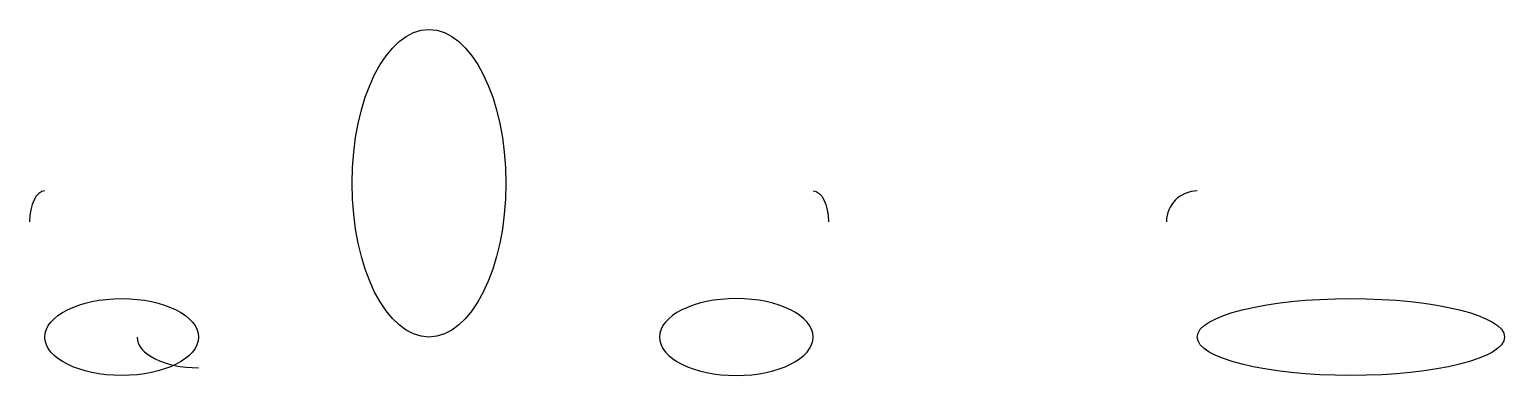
# Model space of a CAD drawing. Header units: millimetres. Extents: x 96 to 480, y -10 to 80.
import ezdxf

# ---------------------------------------------------------------- set-up
doc = ezdxf.new("R2010")
doc.units = ezdxf.units.MM

# ---------------------------------------------------------------- blocks, each defined once
blk = doc.blocks.new('OVALE', base_point=(10, 10))
blk.add_ellipse((10, 40), major_axis=(0, 8), ratio=0.5, start_param=0, end_param=1.570796)
blk.add_ellipse((30, 10), major_axis=(20, 0), ratio=0.5)

msp = doc.modelspace()

# ---------------------------------------------------------------- block references
at = {"xscale": 2, "yscale": 2, "rotation": 90}
msp.add_blockref('OVALE', (200, 0), dxfattribs=at)
msp.add_blockref('OVALE', (100, 0))
for p, xscale in [((300, 0), -1), ((400, 0), 2)]:
    msp.add_blockref('OVALE', p, dxfattribs=dict(xscale=xscale))

doc.saveas('drawing.dxf')
